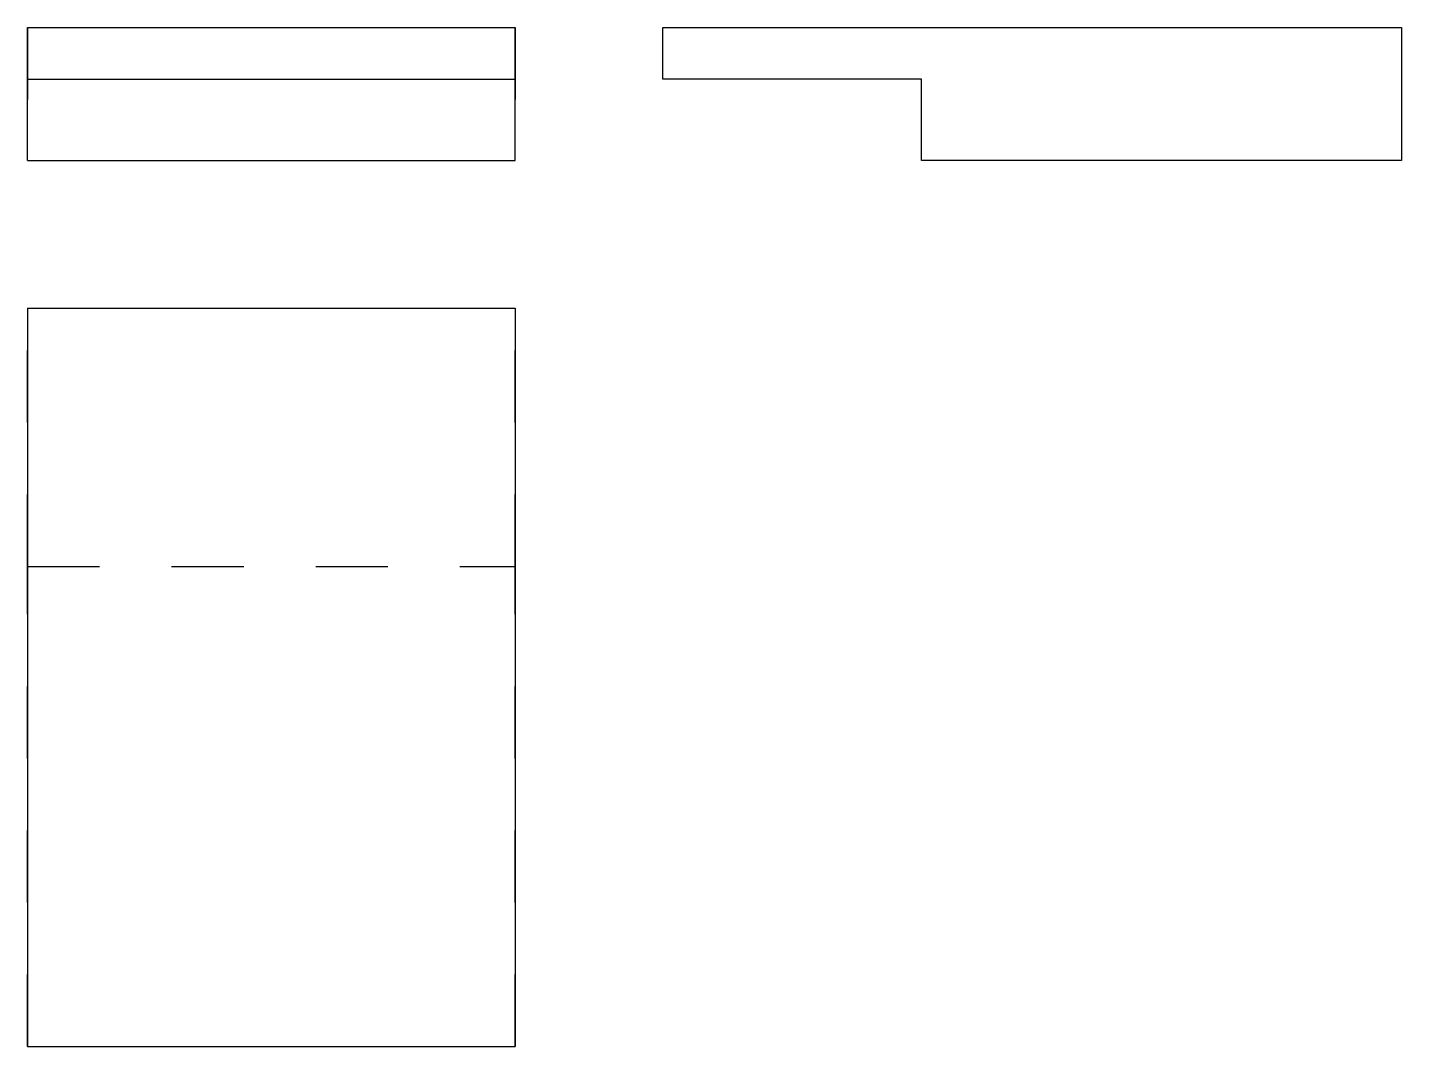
# Model space of a CAD drawing. Extents: x 0 to 1.91, y 0 to 1.41.
import ezdxf

# ---------------------------------------------------------------- set-up
doc = ezdxf.new("R2010")
doc.units = 0
doc.linetypes.add('HIDDEN', pattern=[0.051255, 0.034187, -0.017068])
for name, color, linetype in [('FRONT', 7, 'CONTINUOUS'), ('FRONT_HID', 7, 'HIDDEN'), ('LEFT', 7, 'CONTINUOUS'), ('TOP', 7, 'CONTINUOUS'), ('TOP_HID', 7, 'HIDDEN')]:
    doc.layers.add(name, color=color, linetype=linetype)

msp = doc.modelspace()

# ---------------------------------------------------------------- linework, layer by layer
at = {"layer": 'FRONT'}
for p, q in [((0, 1.414648), (0.676571, 1.414648)), ((0, 1.342891), (0, 1.414648)), ((0.676571, 1.342891), (0.676571, 1.414648)), ((0, 1.230129), (0, 1.342891)), ((0, 1.342891), (0.676571, 1.342891)), ((0.676571, 1.230129), (0.676571, 1.342891)), ((0, 1.230129), (0.676571, 1.230129))]:
    msp.add_line(p, q, dxfattribs=at)
at = {"layer": 'FRONT_HID', "linetype": 'HIDDEN'}
for p, q in [((0, 1.414648), (0, 1.230129)), ((0.676571, 1.414648), (0.676571, 1.230129))]:
    msp.add_line(p, q, dxfattribs=at)
at = {"layer": 'LEFT'}
for p, q in [((0.881592, 1.342891), (0.881592, 1.414648)), ((0.881592, 1.414648), (1.9067, 1.414648)), ((1.9067, 1.414648), (1.9067, 1.230129)), ((1.24038, 1.342891), (0.881592, 1.342891)), ((1.24038, 1.230129), (1.24038, 1.342891)), ((1.9067, 1.230129), (1.24038, 1.230129))]:
    msp.add_line(p, q, dxfattribs=at)
at = {"layer": 'TOP'}
for p, q in [((0, 1.025107), (0.676571, 1.025107)), ((0, 1.025107), (0, 0)), ((0.676571, 1.025107), (0.676571, 0)), ((0, 0), (0.676571, 0))]:
    msp.add_line(p, q, dxfattribs=at)
at = {"layer": 'TOP_HID', "linetype": 'HIDDEN'}
for p, q in [((0, 0.66632), (0, 1.025107)), ((0.676571, 0.66632), (0.676571, 1.025107)), ((0, 0.66632), (0.676571, 0.66632)), ((0, 0), (0, 0.66632)), ((0, 0.66632), (0.676571, 0.66632)), ((0.676571, 0), (0.676571, 0.66632))]:
    msp.add_line(p, q, dxfattribs=at)

doc.saveas('drawing.dxf')
